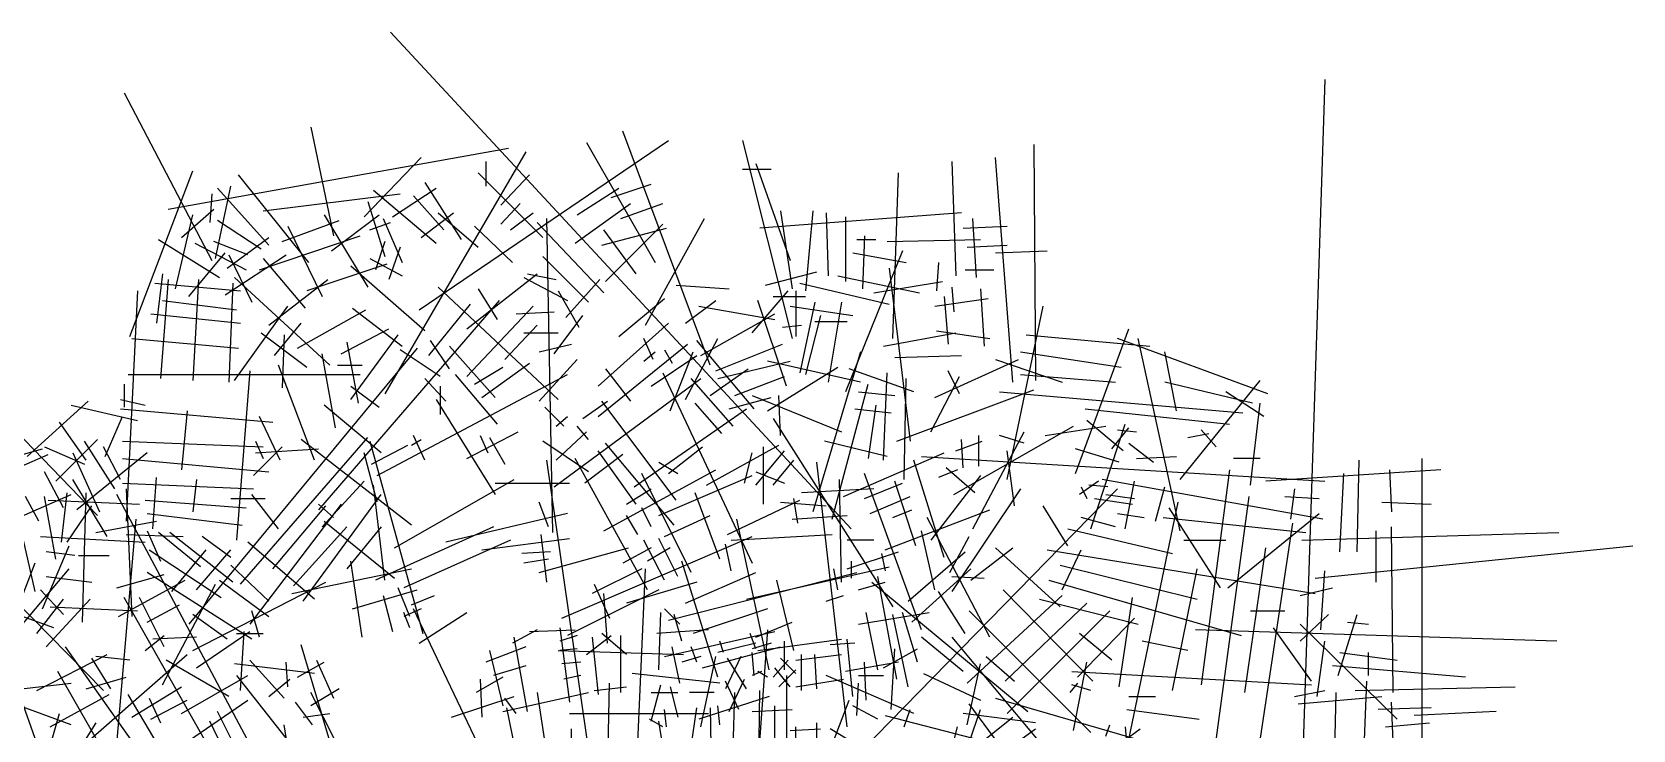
# Model space of a CAD drawing. Extents: x -1517 to 3319, y -4426 to -707.
# Drawn here: x 99 to 2946, y -1947 to -707 of the extents above; entities that cross this region are included whole.
import ezdxf

# ---------------------------------------------------------------- set-up
doc = ezdxf.new("R2010")
doc.units = 0

msp = doc.modelspace()

# ---------------------------------------------------------------- linework, layer by layer
at = {"color": 7, "linetype": 'CONTINUOUS'}
for p, q in [((736.529895, -706.624154), (1555.457929, -1589.87504)), ((2398.073939, -791.226738), (2340.54589, -2550.960388)), ((262.769942, -814.915461), (418.433893, -1112.71647)), ((594.401931, -875.829321), (635.00989, -1068.723212)), ((1305.041859, -1298.842153), (1149.377909, -882.597528)), ((787.289951, -1200.703156), (1230.593934, -899.518045)), ((1085.081866, -902.902148), (1206.905958, -1116.100658)), ((1362.569909, -899.518045), (1450.553927, -1251.464706)), ((1880.321924, -906.286251), (1883.70592, -1325.91498)), ((340.601865, -1021.345765), (946.337898, -913.054458)), ((689.153942, -1034.882178), (790.673947, -929.974975)), ((976.793868, -919.822665), (726.377905, -1349.603703)), ((905.729939, -936.743181), (905.729939, -980.736525)), ((1734.809856, -936.743181), (1741.577956, -1139.789296)), ((1843.097961, -1329.299083), (1812.641885, -929.974975)), ((272.921932, -1248.080603), (384.593927, -953.663698)), ((591.017934, -1116.100658), (465.809953, -960.431905)), ((892.193953, -957.047801), (1007.249944, -1072.107315)), ((932.801912, -1014.577558), (983.561861, -960.431905)), ((1362.569909, -950.279595), (1413.329964, -950.279595)), ((1386.257885, -940.127285), (1447.169931, -1112.71647)), ((1629.905961, -1251.464706), (1640.057951, -957.047801)), ((418.433893, -994.272938), (415.049897, -1045.034488)), ((425.201887, -1109.332452), (452.273859, -980.736525)), ((519.953898, -1085.643728), (428.585883, -984.120628)), ((509.801909, -1024.729868), (753.449878, -994.272938)), ((706.073925, -987.504731), (817.74592, -1082.259625)), ((739.913892, -1034.882178), (817.74592, -984.120628)), ((797.441941, -973.968318), (861.737876, -1075.491418)), ((1068.161883, -1031.498075), (1142.609915, -984.120628)), ((1129.073929, -1001.041145), (1200.137964, -977.352421)), ((364.289947, -1072.107315), (421.81789, -1021.345765)), ((695.921936, -1007.809352), (726.377905, -1105.948263)), ((777.137961, -997.657042), (831.281907, -1058.570902)), ((932.801912, -1048.418592), (966.641878, -1011.193455)), ((1064.777887, -1082.259625), (1162.913895, -1011.193455)), ((1145.993912, -1038.266282), (1220.441944, -1011.193455)), ((1430.249947, -1024.729868), (1450.553927, -1163.478105)), ((1487.77789, -1024.729868), (1474.241903, -1166.862123)), ((354.137958, -1163.478105), (384.593927, -1031.498075)), ((506.417912, -1092.411935), (428.585883, -1041.650385)), ((543.641875, -1078.875522), (645.16188, -1041.650385)), ((553.793865, -1051.802695), (614.70591, -1177.014518)), ((618.089907, -1031.498075), (695.921936, -1160.093916)), ((631.625893, -1095.796038), (716.225915, -1031.498075)), ((699.305932, -1058.570902), (736.529895, -1045.034488)), ((722.993909, -1038.266282), (756.833875, -1116.100658)), ((790.673947, -1072.107315), (848.20189, -1028.113972)), ((821.129917, -1028.113972), (892.193953, -1089.027832)), ((885.425959, -1051.802695), (953.105892, -1116.100658)), ((949.721895, -1058.570902), (990.329961, -1028.113972)), ((997.097954, -1045.034488), (1115.537942, -1170.246312)), ((1014.017937, -1038.266282), (1024.169927, -1596.643247)), ((1118.921939, -1149.941692), (1220.441944, -1048.418592)), ((1189.985868, -1227.775983), (1294.88987, -1038.266282)), ((1751.729946, -1028.113972), (1393.025878, -1055.186798)), ((1511.465866, -1028.113972), (1514.849863, -1139.789296)), ((1545.305939, -1034.882178), (1545.305939, -1149.941692)), ((1755.113942, -1055.186798), (1832.945865, -1051.802695)), ((1778.801919, -1143.173485), (1772.033925, -1038.266282)), ((323.681881, -1075.491418), (431.96988, -1143.173485)), ((482.729936, -1102.564245), (421.81789, -1078.875522)), ((445.505866, -1126.252883), (519.953898, -1072.107315)), ((503.033915, -1129.637072), (682.385949, -1068.723212)), ((726.377905, -1078.875522), (709.457922, -1129.637072)), ((1112.153946, -1085.643728), (1227.209937, -1055.186798)), ((1173.065885, -1136.405278), (1115.537942, -1058.570902)), ((1565.609919, -1075.491418), (1599.449885, -1075.491418)), ((1579.145905, -1068.723212), (1575.761909, -1163.478105)), ((1619.753865, -1078.875522), (1785.569912, -1075.491418)), ((377.825934, -1177.014518), (442.12187, -1099.180056)), ((387.977924, -1082.259625), (479.345939, -1129.637072)), ((442.12187, -1173.63033), (550.409868, -1102.564245)), ((448.889863, -1102.564245), (489.497929, -1187.166743)), ((509.801909, -1109.332452), (584.249941, -1197.319053)), ((699.305932, -1109.332452), (756.833875, -1139.789296)), ((753.449878, -1089.027832), (733.145898, -1146.557503)), ((1088.465863, -1187.166743), (1007.249944, -1105.948263)), ((1646.825944, -1095.796038), (1545.305939, -1346.2196)), ((1558.841925, -1099.180056), (1653.593937, -1116.100658)), ((1761.881936, -1089.027832), (1832.945865, -1085.643728)), ((1812.641885, -1099.180056), (1904.0099, -1095.796038)), ((330.449875, -1136.405278), (320.297885, -1224.39188)), ((729.761902, -1119.484676), (587.633937, -1166.862123)), ((797.441941, -1237.928293), (665.465859, -1122.868865)), ((871.889866, -1234.54419), (997.097954, -1136.405278)), ((980.177865, -1136.405278), (1030.93792, -1146.557503)), ((1403.177868, -1156.709898), (1494.545883, -1133.02109)), ((1623.137861, -1126.252883), (1660.361931, -1434.206287)), ((1711.12188, -1116.100658), (1707.737883, -1166.862123)), ((1758.497939, -1129.637072), (1809.257888, -1129.637072)), ((286.457919, -1166.862123), (266.153939, -1576.338627)), ((316.913888, -1153.32571), (469.193949, -1166.862123)), ((340.601865, -1146.557503), (327.065878, -1322.530877)), ((394.745917, -1146.557503), (384.593927, -1325.91498)), ((455.657856, -1153.32571), (448.889863, -1329.299083)), ((459.041959, -1143.173485), (628.241897, -1298.842153)), ((519.953898, -1227.775983), (624.8579, -1146.557503)), ((1034.321917, -1359.756013), (821.129917, -1160.093916)), ((892.193953, -1163.478105), (926.033919, -1217.623673)), ((973.409871, -1143.173485), (1051.2419, -1183.782725)), ((1034.321917, -1166.862123), (1071.54588, -1231.160086)), ((1047.857903, -1214.23957), (1108.769949, -1146.557503)), ((1244.12992, -1156.709898), (1338.881932, -1163.478105)), ((1379.489892, -1241.312396), (1443.785934, -1166.862123)), ((1457.32192, -1166.862123), (1457.32192, -1248.080603)), ((1464.089914, -1153.32571), (1623.137861, -1190.550932)), ((1531.769953, -1139.789296), (1677.281914, -1170.246312)), ((1596.065888, -1170.246312), (1717.889873, -1149.941692)), ((1734.809856, -1160.093916), (1738.193959, -1204.08726)), ((1785.569912, -1163.478105), (1792.337905, -1265.00112)), ((330.449875, -1183.782725), (462.425956, -1200.703156)), ((459.041959, -1325.91498), (553.793865, -1193.93495)), ((929.417915, -1183.782725), (607.937917, -1556.034007)), ((804.209934, -1281.921637), (878.657859, -1190.550932)), ((871.889866, -1319.146773), (990.329961, -1193.93495)), ((1142.609915, -1248.080603), (1223.825941, -1180.398536)), ((1261.049903, -1224.39188), (1315.193956, -1183.782725)), ((1284.73788, -1193.93495), (1420.097958, -1217.623673)), ((1440.401937, -1336.06729), (1389.641881, -1183.782725)), ((1416.713961, -1177.014518), (1474.241903, -1177.014518)), ((1447.169931, -1193.93495), (1558.841925, -1210.855466)), ((1491.161887, -1187.166743), (1464.089914, -1312.378567)), ((1538.537946, -1187.166743), (1514.849863, -1329.299083)), ((1704.353887, -1193.93495), (1799.105898, -1180.398536)), ((1721.27387, -1177.014518), (1728.041863, -1261.617016)), ((1832.945865, -1501.888353), (1897.241907, -1193.93495)), ((310.145895, -1207.471363), (469.193949, -1224.39188)), ((530.105888, -1281.921637), (577.481947, -1224.39188)), ((570.713954, -1268.385223), (692.537939, -1200.703156)), ((668.849856, -1197.319053), (756.833875, -1265.00112)), ((959.873885, -1207.471363), (1027.553924, -1204.08726)), ((1027.553924, -1278.537533), (1078.313873, -1210.855466)), ((1105.385953, -1336.06729), (1230.593934, -1224.39188)), ((1288.121876, -1281.921637), (1420.097958, -1207.471363)), ((1501.313876, -1210.855466), (1474.241903, -1315.76267)), ((1491.161887, -1221.007776), (1548.689936, -1221.007776)), ((276.305929, -1251.464706), (465.809953, -1268.385223)), ((506.417912, -1241.312396), (587.633937, -1302.226257)), ((547.025871, -1244.6965), (543.641875, -1339.451393)), ((648.545876, -1278.537533), (733.145898, -1234.54419)), ((665.465859, -1359.756013), (750.065881, -1244.6965)), ((939.569905, -1288.689843), (997.097954, -1227.775983)), ((973.409871, -1241.312396), (1034.321917, -1241.312396)), ((1203.521961, -1288.689843), (1186.601871, -1251.464706)), ((1261.049903, -1359.756013), (1318.577953, -1251.464706)), ((1433.633944, -1231.160086), (1467.47391, -1227.775983)), ((1612.985871, -1265.00112), (1741.577956, -1241.312396)), ((1707.737883, -1237.928293), (1802.489895, -1251.464706)), ((1866.785937, -1244.6965), (2086.745931, -1265.00112)), ((1954.769956, -1491.736043), (2049.521861, -1234.54419)), ((2296.553934, -1349.603703), (2029.217881, -1251.464706)), ((2140.889876, -1593.259144), (2066.441951, -1251.464706)), ((783.905954, -1268.385223), (377.825934, -1759.080207)), ((638.393887, -1410.517563), (614.70591, -1278.537533)), ((658.697866, -1258.232913), (679.001953, -1366.52422)), ((824.513914, -1319.146773), (753.449878, -1271.769327)), ((841.433897, -1305.61036), (807.593931, -1254.84881)), ((922.649922, -1356.37191), (841.433897, -1265.00112)), ((1000.481951, -1275.15343), (1058.009893, -1261.617016)), ((1105.385953, -1390.212943), (1264.4339, -1261.617016)), ((1186.601871, -1292.073947), (1206.905958, -1275.15343)), ((1223.825941, -1271.769327), (1237.361927, -1295.45805)), ((1233.977931, -1380.060633), (1274.58589, -1275.15343)), ((1382.873888, -1376.67653), (1281.353883, -1254.84881)), ((1315.193956, -1308.994463), (1433.633944, -1261.617016)), ((1572.377912, -1275.15343), (1487.77789, -1559.41811)), ((1856.633947, -1275.15343), (2035.985875, -1302.226257)), ((2134.121883, -1380.060633), (2113.817903, -1275.15343)), ((486.113932, -1308.994463), (462.425956, -1610.17966)), ((601.169924, -1468.04732), (536.873881, -1298.842153)), ((641.777883, -1298.842153), (685.769946, -1298.842153)), ((885.425959, -1332.683187), (936.185909, -1302.226257)), ((898.961946, -1356.37191), (983.561861, -1295.45805)), ((1000.481951, -1363.140117), (1068.161883, -1288.689843)), ((1118.921939, -1305.61036), (1162.913895, -1363.140117)), ((1200.137964, -1336.06729), (1281.353883, -1281.921637)), ((1305.041859, -1352.987807), (1372.721898, -1305.61036)), ((1318.577953, -1322.530877), (1447.169931, -1292.073947)), ((1572.377912, -1329.299083), (1406.561865, -1292.073947)), ((1406.561865, -1380.060633), (1531.769953, -1302.226257)), ((1667.129924, -1346.2196), (1552.073932, -1305.61036)), ((1633.289958, -1285.30574), (1751.729946, -1281.921637)), ((1704.353887, -1356.37191), (1853.249951, -1288.689843)), ((1748.345949, -1349.603703), (1728.041863, -1308.994463)), ((1812.641885, -1288.689843), (1931.081873, -1329.299083)), ((262.769942, -1332.683187), (262.769942, -1373.292427)), ((269.537936, -1315.76267), (682.385949, -1315.76267)), ((665.465859, -1336.06729), (716.225915, -1373.292427)), ((712.841919, -1495.120147), (1051.2419, -1315.76267)), ((797.441941, -1322.530877), (834.665903, -1363.140117)), ((824.513914, -1336.06729), (824.513914, -1386.82884)), ((851.585887, -1315.76267), (926.033919, -1403.749357)), ((1027.553924, -1515.424767), (1288.121876, -1322.530877)), ((1220.441944, -1312.378567), (1379.489892, -1650.7889)), ((1345.649925, -1407.13346), (1271.201893, -1322.530877)), ((1349.033922, -1352.987807), (1437.017941, -1319.146773)), ((1521.617856, -1572.954524), (1585.913898, -1332.683187)), ((1612.985871, -1468.04732), (1619.753865, -1312.378567)), ((1650.209941, -1501.888353), (1653.593937, -1322.530877)), ((1697.585893, -1417.28577), (1748.345949, -1319.146773)), ((1856.633947, -1315.76267), (2025.833885, -1329.299083)), ((2269.481961, -1366.52422), (2113.817903, -1329.299083)), ((2140.889876, -1501.888353), (2283.017947, -1325.91498)), ((215.393883, -1566.186317), (12.353873, -1356.37191)), ((90.185902, -1461.279113), (198.4739, -1363.140117)), ((256.001949, -1359.756013), (299.993905, -1369.908323)), ((817.74592, -1359.756013), (922.649922, -1528.96118)), ((1078.313873, -1393.597047), (1122.305936, -1363.140117)), ((1244.12992, -1539.11349), (1112.153946, -1363.140117)), ((1325.345946, -1420.669873), (1277.969887, -1366.52422)), ((1338.881932, -1376.67653), (1413.329964, -1356.37191)), ((1379.489892, -1352.987807), (1538.537946, -1417.28577)), ((1430.249947, -1424.053977), (1426.865951, -1352.987807)), ((1568.993915, -1346.2196), (1633.289958, -1352.987807)), ((1636.673954, -1434.206287), (1880.321924, -1342.835497)), ((1819.409878, -1346.2196), (2252.561871, -1383.444737)), ((2289.785941, -1390.212943), (2222.105902, -1346.2196)), ((2266.097964, -1512.040663), (2283.017947, -1366.52422)), ((168.017931, -1369.908323), (286.457919, -1396.98115)), ((228.92987, -1461.279113), (259.385946, -1390.212943)), ((256.001949, -1376.67653), (526.721892, -1400.365253)), ((374.441937, -1380.060633), (364.289947, -1484.967837)), ((540.257878, -1468.04732), (503.033915, -1390.212943)), ((719.609912, -1454.510907), (618.089907, -1369.908323)), ((1010.633941, -1373.292427), (1044.473907, -1407.13346)), ((1030.93792, -1407.13346), (1051.2419, -1390.212943)), ((1169.681888, -1515.424767), (1369.337902, -1376.67653)), ((1416.713961, -1393.597047), (1629.905961, -1728.623277)), ((1562.225922, -1376.67653), (1626.521964, -1383.444737)), ((1599.449885, -1369.908323), (1585.913898, -1464.663217)), ((1971.689939, -1376.67653), (2228.873895, -1403.749357)), ((195.089903, -1468.04732), (147.713951, -1400.365253)), ((871.889866, -1464.663217), (963.257881, -1417.28577)), ((1030.93792, -1468.04732), (1085.081866, -1417.28577)), ((1088.465863, -1430.822183), (1068.161883, -1407.13346)), ((1738.193959, -1528.96118), (1951.385959, -1407.13346)), ((1772.033925, -1589.87504), (1863.401941, -1417.28577)), ((1900.625903, -1424.053977), (2008.913902, -1407.13346)), ((2039.369871, -1451.126803), (1975.073936, -1396.98115)), ((1981.841929, -1589.87504), (2042.753868, -1403.749357)), ((2019.065892, -1447.7427), (2049.521861, -1410.517563)), ((2029.217881, -1413.901667), (2063.057954, -1417.28577)), ((2154.425863, -1427.43808), (2191.649932, -1420.669873)), ((2205.185919, -1444.358597), (2178.113946, -1413.901667)), ((8.969876, -1478.19963), (117.257875, -1447.7427)), ((120.641871, -1444.358597), (191.705907, -1474.815527)), ((215.393883, -1430.822183), (140.945958, -1505.272457)), ((245.849959, -1518.80887), (191.705907, -1434.206287)), ((256.001949, -1501.888353), (225.545873, -1444.358597)), ((259.385946, -1434.206287), (509.801909, -1444.358597)), ((469.193949, -1688.014037), (695.921936, -1427.43808)), ((492.881925, -1495.120147), (543.641875, -1444.358597)), ((496.265922, -1434.206287), (509.801909, -1464.663217)), ((496.265922, -1454.510907), (607.937917, -1447.7427)), ((773.753964, -1583.106834), (577.481947, -1430.822183)), ((699.305932, -1434.206287), (794.057944, -1776.000724)), ((702.689929, -1474.815527), (766.985865, -1440.974493)), ((773.753964, -1440.974493), (790.673947, -1430.822183)), ((797.441941, -1468.04732), (777.137961, -1424.053977)), ((895.577949, -1424.053977), (909.113936, -1454.510907)), ((912.497932, -1427.43808), (939.569905, -1474.815527)), ((1088.465863, -1488.35194), (1007.249944, -1434.206287)), ((1173.065885, -1545.881697), (1105.385953, -1451.126803)), ((1240.745924, -1583.106834), (1118.921939, -1437.59039)), ((1230.593934, -1491.736043), (1291.505873, -1444.358597)), ((1298.273866, -1512.040663), (1426.865951, -1440.974493)), ((1386.257885, -1512.040663), (1437.017941, -1451.126803)), ((1399.793871, -1545.881697), (1399.793871, -1444.358597)), ((1619.753865, -1461.279113), (1508.08187, -1434.206287)), ((1741.577956, -1451.126803), (1788.953909, -1434.206287)), ((1755.113942, -1481.583733), (1751.729946, -1430.822183)), ((1782.185915, -1424.053977), (1782.185915, -1478.19963)), ((1863.401941, -1437.59039), (1819.409878, -1424.053977)), ((1846.481958, -1549.2658), (1832.945865, -1451.126803)), ((2032.601878, -1471.431423), (1954.769956, -1447.7427)), ((2049.521861, -1437.59039), (2093.513924, -1471.431423)), ((32.657959, -1498.50425), (127.409865, -1457.89501)), ((171.401927, -1454.510907), (218.77788, -1559.41811)), ((303.377902, -1454.510907), (178.16992, -1556.034007)), ((259.385946, -1464.663217), (519.953898, -1488.35194)), ((712.841919, -1542.497594), (689.153942, -1454.510907)), ((1014.017937, -1468.04732), (1098.617959, -2056.881301)), ((1193.369865, -1698.166347), (1064.777887, -1464.663217)), ((1149.377909, -1457.89501), (1081.69787, -1508.65656)), ((1213.673951, -1471.431423), (1247.513917, -1491.736043)), ((1365.953905, -1508.65656), (1379.489892, -1454.510907)), ((1416.713961, -1512.040663), (1453.937924, -1468.04732)), ((1548.689936, -1941.821787), (1494.545883, -1471.431423)), ((1541.921942, -1532.345284), (1721.27387, -1454.510907)), ((1721.27387, -1640.63659), (1667.129924, -1468.04732)), ((1680.66591, -1461.279113), (2398.073939, -1505.272457)), ((2063.057954, -1464.663217), (2134.121883, -1461.279113)), ((2283.017947, -1464.663217), (2235.641888, -1464.663217)), ((2455.601881, -1630.48428), (2458.985878, -1468.04732)), ((2570.657873, -1464.663217), (2570.657873, -2097.490541)), ((154.481944, -1552.649904), (120.641871, -1488.35194)), ((232.313866, -1603.411454), (171.401927, -1501.888353)), ((259.385946, -1508.65656), (492.881925, -1518.80887)), ((313.529892, -1589.87504), (320.297885, -1498.50425)), ((391.36192, -1501.888353), (384.593927, -1559.41811)), ((689.153942, -1505.272457), (614.70591, -1586.490937)), ((743.297888, -1623.716074), (956.489888, -1501.888353)), ((922.649922, -1508.65656), (1054.625897, -1508.65656)), ((1115.537942, -1593.259144), (1315.193956, -1484.967837)), ((1271.201893, -1667.709417), (1183.217875, -1491.736043)), ((1213.673951, -1566.186317), (1379.489892, -1495.120147)), ((1386.257885, -1488.35194), (1437.017941, -1508.65656)), ((1538.537946, -1684.629934), (1535.153949, -1501.888353)), ((1680.66591, -1769.232517), (1579.145905, -1491.736043)), ((1579.145905, -1535.729387), (1646.825944, -1508.65656)), ((1670.51392, -1620.33197), (1633.289958, -1505.272457)), ((1785.569912, -1495.120147), (1697.585893, -1610.17966)), ((1744.961953, -1484.967837), (1711.12188, -1498.50425)), ((1775.417922, -1525.577077), (1724.657866, -1481.583733)), ((1995.377915, -1505.272457), (1961.537949, -1528.96118)), ((2394.689942, -1572.954524), (2002.145909, -1501.888353)), ((2042.753868, -1589.87504), (2059.673958, -1505.272457)), ((2228.873895, -1484.967837), (2178.113946, -1867.371514)), ((2604.497946, -1484.967837), (2293.169937, -1505.272457)), ((2425.145912, -1630.48428), (2431.913905, -1491.736043)), ((2513.129931, -1484.967837), (2516.513927, -1559.41811)), ((36.041956, -1586.490937), (168.017931, -1528.96118)), ((110.489881, -1576.338627), (86.801905, -1532.345284)), ((140.945958, -1644.020694), (120.641871, -1532.345284)), ((151.097947, -1613.563764), (161.249937, -1525.577077)), ((188.32191, -1755.696104), (195.089903, -1525.577077)), ((570.713954, -2131.331574), (249.233956, -1528.96118)), ((266.153939, -1518.80887), (276.305929, -1745.543794)), ((452.273859, -1535.729387), (513.185905, -1535.729387)), ((536.873881, -1589.87504), (489.497929, -1528.96118)), ((580.865944, -1718.470967), (719.609912, -1528.96118)), ((726.377905, -1681.24583), (706.073925, -1512.040663)), ((1156.145902, -1545.881697), (1200.137964, -1518.80887)), ((1321.961949, -1644.020694), (1277.969887, -1525.577077)), ((1440.401937, -2121.179264), (2029.217881, -1518.80887)), ((1460.705917, -1579.72273), (1453.937924, -1535.729387)), ((1596.065888, -1518.80887), (1467.47391, -1525.577077)), ((1589.297895, -1562.802214), (1660.361931, -1532.345284)), ((1856.633947, -1518.80887), (1734.809856, -1701.55045)), ((1964.921946, -1515.424767), (1975.073936, -1535.729387)), ((2012.297898, -1515.424767), (1978.457932, -1512.040663)), ((1988.609922, -1535.729387), (2056.289961, -1545.881697)), ((2008.913902, -1528.96118), (2059.673958, -1535.729387)), ((2096.89792, -1576.338627), (2113.817903, -1515.424767)), ((2262.713861, -1532.345284), (2188.265936, -2083.954128)), ((2327.009903, -1532.345284), (2387.921949, -1535.729387)), ((2343.929887, -1518.80887), (2337.161893, -1572.954524)), ((69.881922, -1552.649904), (103.721888, -1701.55045)), ((127.409865, -1539.11349), (289.841915, -1545.881697)), ((161.249937, -1613.563764), (205.241893, -1549.2658)), ((299.993905, -1539.11349), (479.345939, -1552.649904)), ((303.377902, -1562.802214), (472.577946, -1583.106834)), ((648.545876, -1545.881697), (486.113932, -1759.080207)), ((526.721892, -1660.94121), (621.473903, -1549.2658)), ((635.00989, -1569.57042), (607.937917, -1545.881697)), ((1051.2419, -1562.802214), (834.665903, -1613.563764)), ((1017.401934, -1586.490937), (1000.481951, -1542.497594)), ((1176.449881, -1600.02735), (1156.145902, -1566.186317)), ((1200.137964, -1586.490937), (1183.217875, -1552.649904)), ((1223.825941, -1603.411454), (1305.041859, -1566.186317)), ((1335.497936, -1600.02735), (1464.089914, -1539.11349)), ((1430.249947, -1542.497594), (1511.465866, -1549.2658)), ((1450.553927, -1572.954524), (1548.689936, -1566.186317)), ((1616.369868, -1627.100177), (1802.489895, -1556.034007)), ((1629.905961, -1569.57042), (1663.745927, -1556.034007)), ((1941.233863, -1620.33197), (1897.241907, -1549.2658)), ((2029.217881, -1562.802214), (2076.593941, -1569.57042)), ((2042.753868, -1995.967441), (2137.50588, -1542.497594)), ((2120.585897, -1552.649904), (2211.953912, -1694.782244)), ((2225.489898, -1694.782244), (2387.921949, -1562.802214)), ((2499.593944, -1542.497594), (2587.577856, -1545.881697)), ((212.009887, -1596.643247), (320.297885, -1576.338627)), ((283.073922, -1572.954524), (249.233956, -1965.510511)), ((303.377902, -1593.259144), (327.065878, -1647.404797)), ((563.945961, -1691.39814), (658.697866, -1586.490937)), ((618.089907, -1576.338627), (743.297888, -1677.861727)), ((719.609912, -1586.490937), (658.697866, -1660.94121)), ((919.265925, -1586.490937), (709.457922, -1681.24583)), ((1409.945861, -1840.298687), (1352.417919, -1572.954524)), ((1704.353887, -1698.166347), (1680.66591, -1593.259144)), ((1802.489895, -1782.768931), (1690.8179, -1569.57042)), ((1941.233863, -1589.87504), (2127.35389, -1633.868384)), ((2025.833885, -1586.490937), (1964.921946, -1569.57042)), ((2110.433907, -1569.57042), (2364.233866, -1596.643247)), ((2340.54589, -1579.72273), (2279.633951, -1985.815131)), ((2489.441954, -1684.629934), (2489.441954, -1593.259144)), ((2519.897924, -1880.907927), (2516.513927, -1586.490937)), ((113.873878, -1603.411454), (299.993905, -1613.563764)), ((117.257875, -1732.00738), (164.633934, -1620.33197)), ((266.153939, -1600.02735), (367.673944, -1603.411454)), ((398.129914, -1657.557107), (323.681881, -1596.643247)), ((455.657856, -1684.629934), (343.985861, -1596.643247)), ((452.273859, -1640.63659), (401.51391, -1603.411454)), ((601.169924, -1715.086864), (482.729936, -1613.563764)), ((949.721895, -1610.17966), (760.217871, -1694.782244)), ((898.961946, -1627.100177), (1054.625897, -1606.795557)), ((1003.865947, -1600.02735), (1014.017937, -1684.629934)), ((1041.08991, -1748.927897), (1379.489892, -1603.411454)), ((1223.825941, -1681.24583), (1186.601871, -1610.17966)), ((1247.513917, -1674.477624), (1213.673951, -1606.795557)), ((1342.265929, -1664.325314), (1332.113939, -1616.947867)), ((1342.265929, -1610.17966), (1521.617856, -1600.02735)), ((1596.065888, -1610.17966), (1548.689936, -1610.17966)), ((1731.425859, -1667.709417), (1765.265932, -1603.411454)), ((2147.65787, -1610.17966), (2222.105902, -1610.17966)), ((2357.465873, -1610.17966), (2814.305949, -1596.643247)), ((2381.153956, -1677.861727), (2946.281924, -1620.33197)), ((103.721888, -1650.7889), (63.113929, -1755.696104)), ((174.785924, -1637.252487), (124.025868, -1630.48428)), ((181.553917, -1637.252487), (235.697863, -1637.252487)), ((306.761898, -1627.100177), (435.353876, -1711.70276)), ((347.369964, -1701.55045), (408.281903, -1627.100177)), ((391.36192, -1698.166347), (452.273859, -1627.100177)), ((685.769946, -1782.768931), (665.465859, -1647.404797)), ((1020.785931, -1630.48428), (970.025875, -1633.868384)), ((1017.401934, -1644.020694), (973.409871, -1650.7889)), ((1000.481951, -1667.709417), (1159.529898, -1623.716074)), ((1200.137964, -1623.716074), (1149.377909, -1650.7889)), ((1233.977931, -1623.716074), (1193.369865, -1647.404797)), ((1318.577953, -1853.835101), (1254.28191, -1647.404797)), ((1548.689936, -1660.94121), (1640.057951, -1630.48428)), ((1555.457929, -1647.404797), (1555.457929, -1677.861727)), ((1609.601875, -1633.868384), (1616.369868, -1664.325314)), ((1656.977934, -1718.470967), (1758.497939, -1630.48428)), ((1768.649929, -1681.24583), (1843.097961, -1623.716074)), ((1927.697876, -1728.623277), (1812.641885, -1623.716074)), ((1904.0099, -1627.100177), (2381.153956, -1704.934554)), ((1931.081873, -1698.166347), (1964.921946, -1627.100177)), ((2255.945868, -1880.907927), (2293.169937, -1623.716074)), ((137.561961, -1765.848414), (-126.390095, -1671.09352)), ((76.649915, -1765.848414), (164.633934, -1660.94121)), ((124.025868, -1674.477624), (205.241893, -1684.629934)), ((249.233956, -1694.782244), (333.833871, -1671.09352)), ((489.497929, -1786.153034), (303.377902, -1667.709417)), ((519.953898, -1718.470967), (452.273859, -1654.173004)), ((560.561964, -1704.934554), (773.753964, -1660.94121)), ((1183.217875, -1660.94121), (1095.233856, -1704.934554)), ((1173.065885, -2036.576681), (1189.985868, -1660.94121)), ((1230.593934, -1752.312), (1565.609919, -1667.709417)), ((1261.049903, -1721.85507), (1386.257885, -1667.709417)), ((1369.337902, -1715.086864), (1623.137861, -1657.557107)), ((1531.769953, -1698.166347), (1525.001959, -1660.94121)), ((1636.673954, -1857.219204), (1602.833881, -1674.477624)), ((1663.745927, -1755.696104), (1768.649929, -1660.94121)), ((1734.809856, -1674.477624), (1792.337905, -1677.861727)), ((1927.697876, -1654.173004), (2171.345953, -1715.086864)), ((2127.35389, -1877.523824), (2171.345953, -1660.94121)), ((2391.305946, -1769.232517), (2398.073939, -1664.325314)), ((154.481944, -1742.15969), (113.873878, -1698.166347)), ((252.617953, -1745.543794), (371.057941, -1681.24583)), ((330.449875, -1867.371514), (425.201887, -1688.014037)), ((384.593927, -1806.457654), (621.473903, -1684.629934)), ((431.96988, -1681.24583), (519.953898, -1745.543794)), ((668.849856, -1732.00738), (783.905954, -1698.166347)), ((722.993909, -1708.318657), (739.913892, -1772.616621)), ((770.369861, -1745.543794), (750.065881, -1694.782244)), ((773.753964, -1725.239174), (814.361924, -1708.318657)), ((1213.673951, -1698.166347), (1051.2419, -1779.384827)), ((1098.617959, -1688.014037), (1125.689932, -1748.927897)), ((1122.305936, -1792.921241), (1115.537942, -1704.934554)), ((1281.353883, -1684.629934), (1156.145902, -1721.85507)), ((1453.937924, -1806.457654), (1423.481954, -1681.24583)), ((1511.465866, -1718.470967), (1541.921942, -1708.318657)), ((1568.993915, -1698.166347), (1616.369868, -1684.629934)), ((1592.681892, -1684.629934), (1870.169934, -1914.748961)), ((1758.497939, -1776.000724), (1711.12188, -1701.55045)), ((1761.881936, -1863.987411), (1931.081873, -1708.318657)), ((1985.225925, -1860.603307), (1826.177871, -1698.166347)), ((1907.393897, -1681.24583), (2249.177875, -1779.384827)), ((2354.081876, -1708.318657), (2411.609925, -1694.782244)), ((225.545873, -1877.523824), (66.497925, -1715.086864)), ((107.105885, -1776.000724), (154.481944, -1715.086864)), ((124.025868, -1799.689447), (201.857897, -1715.086864)), ((130.793861, -1728.623277), (286.457919, -1735.391484)), ((499.649919, -2131.331574), (262.769942, -1711.70276)), ((333.833871, -1799.689447), (289.841915, -1711.70276)), ((303.377902, -1755.696104), (360.905951, -1725.239174)), ((503.033915, -1782.768931), (489.497929, -1735.391484)), ((790.673947, -1732.00738), (760.217871, -1745.543794)), ((922.649922, -2036.576681), (777.137961, -1732.00738)), ((1250.897914, -1759.080207), (1223.825941, -1732.00738)), ((1406.561865, -1732.00738), (1274.58589, -1776.000724)), ((1765.265932, -1735.391484), (1981.841929, -1951.974097)), ((1829.561868, -1860.603307), (1975.073936, -1721.85507)), ((1832.945865, -1918.133064), (2015.681895, -1735.391484)), ((1890.473914, -1715.086864), (2066.441951, -1759.080207)), ((2032.601878, -1870.755617), (2056.289961, -1711.70276)), ((2266.097964, -1735.391484), (2327.009903, -1735.391484)), ((445.505866, -1786.153034), (384.593927, -1742.15969)), ((770.369861, -1765.848414), (760.217871, -1738.775587)), ((787.289951, -1792.921241), (871.889866, -1738.775587)), ((1213.673951, -1840.298687), (1217.057947, -1738.775587)), ((1254.28191, -1789.537137), (1240.745924, -1742.15969)), ((1386.257885, -1782.768931), (1450.553927, -1755.696104)), ((1568.993915, -1759.080207), (1694.201897, -1738.775587)), ((1602.833881, -1840.298687), (1582.529902, -1738.775587)), ((1656.977934, -1870.755617), (1629.905961, -1742.15969)), ((1673.897917, -1826.762274), (1646.825944, -1738.775587)), ((1958.153953, -1853.835101), (2059.673958, -1748.927897)), ((2354.081876, -1789.537137), (2404.841932, -1742.15969)), ((2526.665917, -1928.285374), (2354.081876, -1759.080207)), ((2421.761915, -1850.450997), (2455.601881, -1742.15969)), ((2438.681898, -1755.696104), (2475.905861, -1759.080207)), ((299.993905, -1806.457654), (333.833871, -1779.384827)), ((391.36192, -1782.768931), (313.529892, -1786.153034)), ((391.36192, -1836.914584), (486.113932, -1772.616621)), ((462.425956, -1776.000724), (509.801909, -1776.000724)), ((469.193949, -1877.523824), (475.961942, -1772.616621)), ((997.097954, -1769.232517), (953.105892, -1792.921241)), ((980.177865, -1914.748961), (956.489888, -1782.768931)), ((983.561861, -1772.616621), (1064.777887, -1769.232517)), ((1037.705914, -1765.848414), (1054.625897, -1897.828444)), ((1068.161883, -1779.384827), (1037.705914, -1789.537137)), ((1085.081866, -1813.225861), (1129.073929, -1779.384827)), ((1095.233856, -1782.768931), (1105.385953, -1884.292031)), ((1156.145902, -1813.225861), (1112.153946, -1776.000724)), ((1145.993912, -1880.907927), (1145.993912, -1779.384827)), ((1301.657863, -1769.232517), (1210.289954, -1776.000724)), ((1223.825941, -1816.609964), (1420.097958, -1772.616621)), ((1386.257885, -1792.921241), (1318.577953, -1809.841757)), ((1328.729942, -1809.841757), (1321.961949, -1789.537137)), ((1386.257885, -1803.073551), (1376.105895, -1776.000724)), ((1413.329964, -1792.921241), (1379.489892, -1803.073551)), ((1406.561865, -1769.232517), (1389.641881, -2012.887958)), ((1389.641881, -1806.457654), (1538.537946, -1786.153034)), ((1437.017941, -1840.298687), (1437.017941, -1789.537137)), ((1562.225922, -1792.921241), (1518.233859, -1796.305344)), ((1558.841925, -1887.676134), (1548.689936, -1786.153034)), ((1755.113942, -1843.682791), (1680.66591, -1782.768931)), ((1734.809856, -1782.768931), (1961.537949, -2053.497198)), ((2019.065892, -1823.378171), (1961.537949, -1776.000724)), ((2154.425863, -1806.457654), (2073.209944, -1789.537137)), ((2810.921953, -1789.537137), (2167.961956, -1769.232517)), ((2374.385856, -1860.603307), (2306.705924, -1765.848414)), ((2384.537953, -1887.676134), (2398.073939, -1789.537137)), ((107.105885, -1877.523824), (232.313866, -1813.225861)), ((154.481944, -2006.119751), (374.441937, -1813.225861)), ((157.865941, -1799.689447), (973.409871, -2953.668685)), ((239.081859, -1874.139721), (205.241893, -1819.994067)), ((272.921932, -1823.378171), (212.009887, -1816.609964)), ((635.00989, -1989.199234), (577.481947, -1796.305344)), ((976.793868, -1799.689447), (905.729939, -1826.762274)), ((912.497932, -1806.457654), (936.185909, -1904.596651)), ((1034.321917, -1806.457654), (1257.665907, -1813.225861)), ((1068.161883, -1803.073551), (1037.705914, -1806.457654)), ((1250.897914, -1863.987411), (1237.361927, -1799.689447)), ((1288.121876, -1816.609964), (1254.28191, -1826.762274)), ((1281.353883, -1826.762274), (1271.201893, -1799.689447)), ((1288.121876, -1941.821787), (1315.193956, -1816.609964)), ((1291.505873, -1836.914584), (1430.249947, -1799.689447)), ((1359.185912, -1816.609964), (1332.113939, -1874.139721)), ((1369.337902, -1874.139721), (1335.497936, -1819.994067)), ((1382.873888, -1850.450997), (1379.489892, -1809.841757)), ((1457.32192, -1847.066894), (1430.249947, -1819.994067)), ((1457.32192, -1823.378171), (1538.537946, -1813.225861)), ((1467.47391, -1877.523824), (1467.47391, -1813.225861)), ((1494.545883, -1874.139721), (1491.161887, -1813.225861)), ((1612.985871, -1836.914584), (1673.897917, -1803.073551)), ((1626.521964, -1911.364857), (1633.289958, -1803.073551)), ((1795.721902, -1816.609964), (1846.481958, -1860.603307)), ((2425.145912, -1809.841757), (2526.665917, -1823.378171)), ((2475.905861, -1850.450997), (2475.905861, -1809.841757)), ((147.713951, -2083.954128), (63.113929, -1847.066894)), ((340.601865, -2185.477228), (144.329954, -1843.682791)), ((448.889863, -1887.676134), (337.217868, -1823.378171)), ((364.289947, -1918.133064), (482.729936, -1850.450997)), ((601.169924, -1847.066894), (459.041959, -1830.146377)), ((462.425956, -1850.450997), (563.945961, -1979.046924)), ((486.113932, -1823.378171), (547.025871, -1891.060237)), ((553.793865, -1870.755617), (550.409868, -1826.762274)), ((570.713954, -1853.835101), (618.089907, -1826.762274)), ((604.55392, -1823.378171), (635.00989, -1891.060237)), ((976.793868, -1833.530481), (919.265925, -1850.450997)), ((1074.929876, -1826.762274), (1041.08991, -1830.146377)), ((1074.929876, -1850.450997), (1044.473907, -1857.219204)), ((1321.961949, -1863.987411), (1166.297892, -1847.066894)), ((1396.409875, -1843.682791), (1379.489892, -1850.450997)), ((1406.561865, -1853.835101), (1389.641881, -1843.682791)), ((1443.785934, -1823.378171), (1416.713961, -1853.835101)), ((1447.169931, -1870.755617), (1420.097958, -1836.914584)), ((1426.865951, -1870.755617), (1457.32192, -1840.298687)), ((1440.401937, -1850.450997), (1440.401937, -1982.431027)), ((1667.129924, -1918.133064), (1511.465866, -1850.450997)), ((1640.057951, -1826.762274), (1545.305939, -1843.682791)), ((1568.993915, -1850.450997), (1612.985871, -1850.450997)), ((1582.529902, -1894.444341), (1579.145905, -1826.762274)), ((1684.049907, -1847.066894), (1785.569912, -1894.444341)), ((1761.881936, -1938.437684), (1785.569912, -1830.146377)), ((1948.001856, -1843.682791), (2374.385856, -1867.371514)), ((1951.385959, -1948.589994), (1975.073936, -1826.762274)), ((2648.489902, -1853.835101), (2411.609925, -1833.530481)), ((52.961939, -1877.523824), (168.017931, -1863.987411)), ((195.089903, -1874.139721), (266.153939, -1853.835101)), ((276.305929, -1924.901271), (364.289947, -1870.755617)), ((519.953898, -1887.676134), (557.177861, -1857.219204)), ((645.16188, -1874.139721), (594.401931, -1904.596651)), ((936.185909, -1853.835101), (888.809956, -1880.907927)), ((895.577949, -1857.219204), (898.961946, -1924.901271)), ((1098.617959, -1877.523824), (1156.145902, -1870.755617)), ((1122.305936, -2033.192578), (1125.689932, -1863.987411)), ((1200.137964, -1931.669477), (1217.057947, -1867.371514)), ((1233.977931, -1870.755617), (1247.513917, -1924.901271)), ((1355.801915, -1911.364857), (1332.113939, -1860.603307)), ((1338.881932, -1914.748961), (1365.953905, -1857.219204)), ((1389.641881, -2158.404401), (1393.025878, -1877.523824)), ((1457.32192, -1870.755617), (1541.921942, -1857.219204)), ((1565.609919, -1921.517167), (1568.993915, -1863.987411)), ((1958.153953, -1863.987411), (1944.617859, -1880.907927)), ((1981.841929, -1877.523824), (1948.001856, -1867.371514)), ((2343.929887, -1887.676134), (2398.073939, -1877.523824)), ((2452.217885, -1877.523824), (2736.47392, -1870.755617)), ((2472.521865, -1860.603307), (2465.753871, -2023.040268)), ((168.017931, -1938.437684), (76.649915, -1904.596651)), ((130.793861, -1941.821787), (235.697863, -1884.292031)), ((215.393883, -2077.185921), (482.729936, -1894.444341)), ((431.96988, -2158.404401), (269.537936, -1884.292031)), ((306.761898, -1891.060237), (327.065878, -1935.053581)), ((310.145895, -1928.285374), (374.441937, -1894.444341)), ((597.785927, -1938.437684), (567.329958, -1897.828444)), ((672.233959, -2033.192578), (594.401931, -1880.907927)), ((844.817893, -1924.901271), (956.489888, -1887.676134)), ((936.185909, -1914.748961), (1088.465863, -1880.907927)), ((959.873885, -1918.133064), (939.569905, -1891.060237)), ((997.097954, -1880.907927), (1020.785931, -2036.576681)), ((1200.137964, -1880.907927), (1247.513917, -1880.907927)), ((1311.809959, -1880.907927), (1267.817897, -1880.907927)), ((1409.945861, -1887.676134), (1284.73788, -1928.285374)), ((1321.961949, -1938.437684), (1318.577953, -1904.596651)), ((1345.649925, -1979.046924), (1349.033922, -1880.907927)), ((1406.561865, -2276.848018), (1552.073932, -1894.444341)), ((1420.097958, -1982.431027), (1420.097958, -1904.596651)), ((1602.833881, -1928.285374), (1558.841925, -1904.596651)), ((1893.85791, -2073.801818), (1765.265932, -1901.212547)), ((1812.641885, -1891.060237), (2069.825947, -1965.510511)), ((2049.521861, -1887.676134), (2096.89792, -1887.676134)), ((2350.69788, -1901.212547), (2499.593944, -1887.676134)), ((2414.993922, -2023.040268), (2418.377919, -1880.907927)), ((2523.28192, -2056.881301), (2516.513927, -1897.828444)), ((212.009887, -1935.053581), (69.881922, -2161.788504)), ((117.257875, -2023.040268), (147.713951, -1918.133064)), ((462.425956, -2029.808474), (415.049897, -1931.669477)), ((509.801909, -2077.185921), (428.585883, -1914.748961)), ((580.865944, -1924.901271), (628.241897, -1918.133064)), ((970.025875, -2039.960784), (942.953902, -1907.980754)), ((1054.625897, -1918.133064), (1301.657863, -1918.133064)), ((1220.441944, -1941.821787), (1196.753861, -1928.285374)), ((1227.209937, -2016.272061), (1213.673951, -1931.669477)), ((1227.209937, -1941.821787), (1223.825941, -1911.364857)), ((1240.745924, -2182.093124), (1281.353883, -1907.980754)), ((1305.041859, -1907.980754), (1308.425856, -2100.874644)), ((1379.489892, -1914.748961), (1450.553927, -1911.364857)), ((1494.545883, -1982.431027), (1494.545883, -1935.053581)), ((1616.369868, -1921.517167), (1772.033925, -1962.126407)), ((1650.209941, -1941.821787), (1660.361931, -1911.364857)), ((1694.201897, -2043.344888), (1843.097961, -1924.901271)), ((1748.345949, -2019.656164), (1785.569912, -1911.364857)), ((1883.70592, -1935.053581), (1755.113942, -1918.133064)), ((2046.137865, -1911.364857), (2174.729949, -1928.285374)), ((2587.577856, -1907.980754), (2492.825951, -1911.364857)), ((2506.361937, -1941.821787), (2584.193859, -1935.053581)), ((2702.633954, -1914.748961), (2557.121887, -1921.517167)), ((574.097951, -2104.258748), (547.025871, -1938.437684)), ((1058.009893, -2026.424371), (1058.009893, -1945.205891)), ((1447.169931, -1948.589994), (1501.313876, -1945.205891)), ((1457.32192, -1982.431027), (1457.32192, -1941.821787)), ((1562.225922, -1972.278717), (1518.233859, -1945.205891)), ((1717.889873, -2046.728991), (1744.961953, -1941.821787)), ((1761.881936, -2033.192578), (1883.70592, -1945.205891)), ((1931.081873, -2046.728991), (2069.825947, -1945.205891)), ((2008.913902, -1958.742304), (2015.681895, -1938.437684)), ((2042.753868, -1941.821787), (2056.289961, -2087.338231))]:
    msp.add_line(p, q, dxfattribs=at)

doc.saveas('drawing.dxf')
